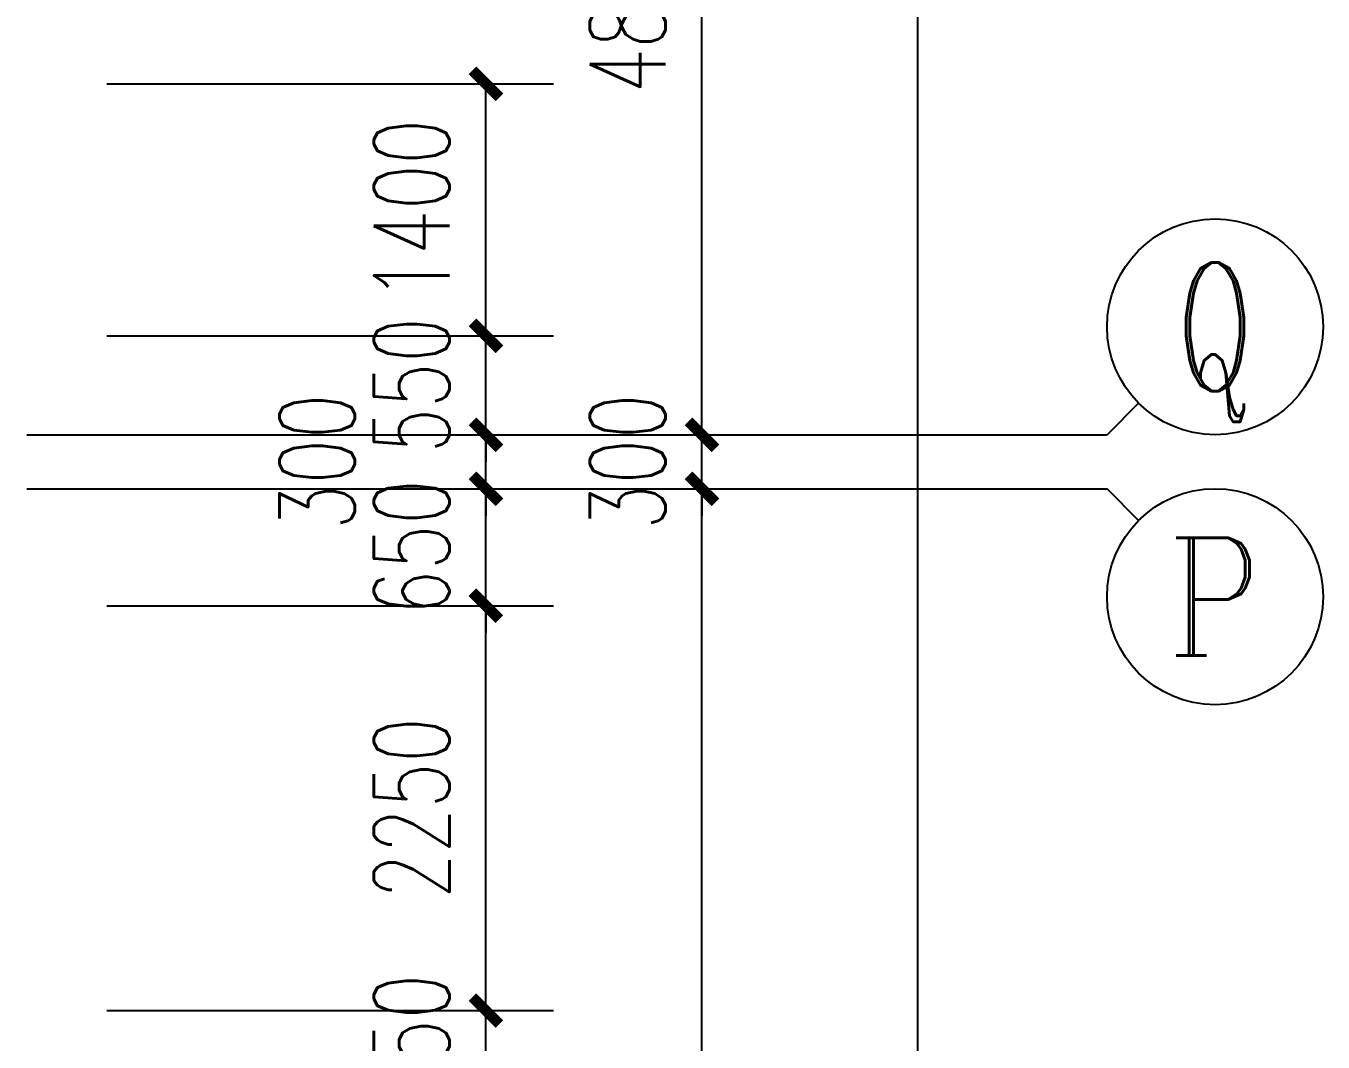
# Model space of a CAD drawing. Extents: x 0 to 2972856, y -1269770 to 0.
# Drawn here: x 2783851 to 2791056, y -1027731 to -1022084 of the extents above; entities that cross this region are included whole.
import ezdxf
from ezdxf.enums import TextEntityAlignment as Align

# ---------------------------------------------------------------- set-up
doc = ezdxf.new("R2010")
doc.units = 0
doc.header["$LTSCALE"] = 1000
doc.header["$PDSIZE"] = 50
doc.layers.add('1-建筑底图', color=8, linetype='Continuous')
doc.layers.add('AXIS_TEXT', color=7, linetype='Continuous')
doc.styles.add('_TCH_AXIS', font='COMPLEX', dxfattribs={"bigfont": 'GBCBIG'})
doc.styles.add('A_DIM_T3', font='SIMPLEX', dxfattribs={"width": 0.7, "bigfont": 'HZ'})
doc.styles.add('COMPLEX', font='COMPLEX')
doc.dimstyles.new('_TCH_ARCH&&150', dxfattribs={"dimtxt": 420, "dimasz": 150, "dimexe": 375, "dimexo": 450, "dimgap": 202.5, "dimtad": 1, "dimdec": 0, "dimzin": 0, "dimdsep": 46, "dimtxsty": 'A_DIM_T3', "dimblk": 'ARCHTICK', "dimcen": 0.09, "dimclrt": 7, "dimazin": 2, "dimtfac": 1, "dimtdec": 0, "dimtix": 1, "dimtmove": 2, "dimatfit": 3, "dimfxl": 150, "dimtolj": 1, "dimtzin": 0, "dimarcsym": 0})

# ---------------------------------------------------------------- blocks, each defined once
blk = doc.blocks.new('_ArchTick')
at = {"color": 0, "linetype": 'ByBlock', "const_width": 0.4}
blk.add_lwpolyline([(-0.5, -0.5), (0.5, 0.5)], dxfattribs=at)
blk = doc.blocks.new('*D205')
at = {"layer": '1-建筑底图', "color": 0, "lineweight": -2, "transparency": 16777216}
for p, q in [((108850, 77400), (113725, 77400)), ((113350, -2200), (113350, 77400)), ((108850, -2200), (113725, -2200))]:
    blk.add_line(p, q, dxfattribs=at)
at = {"layer": 'Defpoints', "color": 0, "transparency": 16777216}
for p in [(108400, 77400), (113350, 77400), (108400, -2200)]:
    blk.add_point(p, dxfattribs=at)
at = {"layer": '1-建筑底图', "color": 0, "lineweight": -2, "transparency": 16777216, "xscale": 150, "yscale": 150, "zscale": 150}
for p, rotation in [((113350, 77400), 90), ((113350, -2200), 270)]:
    blk.add_blockref('_ArchTick', p, dxfattribs=dict(at, rotation=rotation))
at = {"layer": '1-建筑底图', "color": 7, "transparency": 16777216, "insert": (112937.5, 37600), "char_height": 420, "attachment_point": 5, "rotation": 90, "style": 'A_DIM_T3'}
blk.add_mtext('\\A1;79600', dxfattribs=at)
blk = doc.blocks.new('*D216')
at = {"layer": '1-建筑底图', "color": 0, "lineweight": -2, "transparency": 16777216}
for p, q in [((108850, 65300), (112525, 65300)), ((112150, 57600), (112150, 65300)), ((108850, 57600), (112525, 57600))]:
    blk.add_line(p, q, dxfattribs=at)
at = {"layer": 'Defpoints', "color": 0, "transparency": 16777216}
for p in [(108400, 65300), (112150, 65300), (108400, 57600)]:
    blk.add_point(p, dxfattribs=at)
at = {"layer": '1-建筑底图', "color": 0, "lineweight": -2, "transparency": 16777216, "xscale": 150, "yscale": 150, "zscale": 150}
for p, rotation in [((112150, 65300), 90), ((112150, 57600), 270)]:
    blk.add_blockref('_ArchTick', p, dxfattribs=dict(at, rotation=rotation))
at = {"layer": '1-建筑底图', "color": 7, "transparency": 16777216, "insert": (111737.5, 61450), "char_height": 420, "attachment_point": 5, "rotation": 90, "style": 'A_DIM_T3'}
blk.add_mtext('\\A1;7700', dxfattribs=at)
blk = doc.blocks.new('*D217')
at = {"layer": '1-建筑底图', "color": 0, "lineweight": -2, "transparency": 16777216}
for p, q in [((112150, 65600), (112150, 65750)), ((108850, 65600), (112525, 65600)), ((112150, 65300), (112150, 65600)), ((108850, 65300), (112525, 65300)), ((112150, 65300), (112150, 65150))]:
    blk.add_line(p, q, dxfattribs=at)
at = {"layer": 'Defpoints', "color": 0, "transparency": 16777216}
for p in [(108400, 65600), (112150, 65600), (108400, 65300)]:
    blk.add_point(p, dxfattribs=at)
at = {"layer": '1-建筑底图', "color": 0, "lineweight": -2, "transparency": 16777216, "xscale": 150, "yscale": 150, "zscale": 150}
for p, rotation in [((112150, 65600), 270), ((112150, 65300), 90)]:
    blk.add_blockref('_ArchTick', p, dxfattribs=dict(at, rotation=rotation))
at = {"layer": '1-建筑底图', "color": 7, "transparency": 16777216, "insert": (111737.5, 65450), "char_height": 420, "attachment_point": 5, "rotation": 90, "style": 'A_DIM_T3'}
blk.add_mtext('\\A1;300', dxfattribs=at)
blk = doc.blocks.new('*D218')
at = {"layer": '1-建筑底图', "color": 0, "lineweight": -2, "transparency": 16777216}
for p, q in [((108850, 70400), (112525, 70400)), ((112150, 65600), (112150, 70400)), ((108850, 65600), (112525, 65600))]:
    blk.add_line(p, q, dxfattribs=at)
at = {"layer": 'Defpoints', "color": 0, "transparency": 16777216}
for p in [(108400, 70400), (112150, 70400), (108400, 65600)]:
    blk.add_point(p, dxfattribs=at)
at = {"layer": '1-建筑底图', "color": 0, "lineweight": -2, "transparency": 16777216, "xscale": 150, "yscale": 150, "zscale": 150}
for p, rotation in [((112150, 70400), 90), ((112150, 65600), 270)]:
    blk.add_blockref('_ArchTick', p, dxfattribs=dict(at, rotation=rotation))
at = {"layer": '1-建筑底图', "color": 7, "transparency": 16777216, "insert": (111737.5, 68000), "char_height": 420, "attachment_point": 5, "rotation": 90, "style": 'A_DIM_T3'}
blk.add_mtext('\\A1;4800', dxfattribs=at)
blk = doc.blocks.new('*D804')
at = {"layer": '1-建筑底图', "color": 0, "lineweight": -2, "transparency": 16777216}
for p, q in [((110950, 62400), (110950, 62550)), ((108845, 62400), (111325, 62400)), ((110950, 62050), (110950, 62400)), ((108845, 62050), (111325, 62050)), ((110950, 62050), (110950, 61900))]:
    blk.add_line(p, q, dxfattribs=at)
at = {"layer": 'Defpoints', "color": 0, "transparency": 16777216}
for p in [(108395, 62400), (110950, 62400), (108395, 62050)]:
    blk.add_point(p, dxfattribs=at)
at = {"layer": '1-建筑底图', "color": 0, "lineweight": -2, "transparency": 16777216, "xscale": 150, "yscale": 150, "zscale": 150}
for p, rotation in [((110950, 62400), 270), ((110950, 62050), 90)]:
    blk.add_blockref('_ArchTick', p, dxfattribs=dict(at, rotation=rotation))
at = {"layer": '1-建筑底图', "color": 7, "transparency": 16777216, "insert": (110537.5, 62225), "char_height": 420, "attachment_point": 5, "rotation": 90, "style": 'A_DIM_T3'}
blk.add_mtext('\\A1;350', dxfattribs=at)
blk = doc.blocks.new('*D805')
at = {"layer": '1-建筑底图', "color": 0, "lineweight": -2, "transparency": 16777216}
for p, q in [((108845, 64650), (111325, 64650)), ((110950, 62400), (110950, 64650)), ((108845, 62400), (111325, 62400))]:
    blk.add_line(p, q, dxfattribs=at)
at = {"layer": 'Defpoints', "color": 0, "transparency": 16777216}
for p in [(108395, 64650), (110950, 64650), (108395, 62400)]:
    blk.add_point(p, dxfattribs=at)
at = {"layer": '1-建筑底图', "color": 0, "lineweight": -2, "transparency": 16777216, "xscale": 150, "yscale": 150, "zscale": 150}
for p, rotation in [((110950, 64650), 90), ((110950, 62400), 270)]:
    blk.add_blockref('_ArchTick', p, dxfattribs=dict(at, rotation=rotation))
at = {"layer": '1-建筑底图', "color": 7, "transparency": 16777216, "insert": (110537.5, 63525), "char_height": 420, "attachment_point": 5, "rotation": 90, "style": 'A_DIM_T3'}
blk.add_mtext('\\A1;2250', dxfattribs=at)
blk = doc.blocks.new('*D806')
at = {"layer": '1-建筑底图', "color": 0, "lineweight": -2, "transparency": 16777216}
for p, q in [((110950, 65300), (110950, 65450)), ((108845, 65300), (111325, 65300)), ((110950, 64650), (110950, 65300)), ((108845, 64650), (111325, 64650)), ((110950, 64650), (110950, 64500))]:
    blk.add_line(p, q, dxfattribs=at)
at = {"layer": 'Defpoints', "color": 0, "transparency": 16777216}
for p in [(108395, 65300), (110950, 65300), (108395, 64650)]:
    blk.add_point(p, dxfattribs=at)
at = {"layer": '1-建筑底图', "color": 0, "lineweight": -2, "transparency": 16777216, "xscale": 150, "yscale": 150, "zscale": 150}
for p, rotation in [((110950, 65300), 270), ((110950, 64650), 90)]:
    blk.add_blockref('_ArchTick', p, dxfattribs=dict(at, rotation=rotation))
at = {"layer": '1-建筑底图', "color": 7, "transparency": 16777216, "insert": (110537.5, 64975), "char_height": 420, "attachment_point": 5, "rotation": 90, "style": 'A_DIM_T3'}
blk.add_mtext('\\A1;650', dxfattribs=at)
blk = doc.blocks.new('*D807')
at = {"layer": '1-建筑底图', "color": 0, "lineweight": -2, "transparency": 16777216}
for p, q in [((110950, 65600), (110950, 65750)), ((108845, 65600), (111325, 65600)), ((110950, 65300), (110950, 65600)), ((108845, 65300), (111325, 65300)), ((110950, 65300), (110950, 65150))]:
    blk.add_line(p, q, dxfattribs=at)
at = {"layer": 'Defpoints', "color": 0, "transparency": 16777216}
for p in [(108395, 65600), (110950, 65600), (108395, 65300)]:
    blk.add_point(p, dxfattribs=at)
at = {"layer": '1-建筑底图', "color": 0, "lineweight": -2, "transparency": 16777216, "xscale": 150, "yscale": 150, "zscale": 150}
for p, rotation in [((110950, 65600), 270), ((110950, 65300), 90)]:
    blk.add_blockref('_ArchTick', p, dxfattribs=dict(at, rotation=rotation))
at = {"layer": '1-建筑底图', "color": 7, "transparency": 16777216, "insert": (110012.5, 65450), "char_height": 420, "attachment_point": 5, "rotation": 90, "style": 'A_DIM_T3'}
blk.add_mtext('\\A1;300', dxfattribs=at)
blk = doc.blocks.new('*D808')
at = {"layer": '1-建筑底图', "color": 0, "lineweight": -2, "transparency": 16777216}
for p, q in [((110950, 66150), (110950, 66300)), ((108845, 66150), (111325, 66150)), ((110950, 65600), (110950, 66150)), ((108845, 65600), (111325, 65600)), ((110950, 65600), (110950, 65450))]:
    blk.add_line(p, q, dxfattribs=at)
at = {"layer": 'Defpoints', "color": 0, "transparency": 16777216}
for p in [(108395, 66150), (110950, 66150), (108395, 65600)]:
    blk.add_point(p, dxfattribs=at)
at = {"layer": '1-建筑底图', "color": 0, "lineweight": -2, "transparency": 16777216, "xscale": 150, "yscale": 150, "zscale": 150}
for p, rotation in [((110950, 66150), 270), ((110950, 65600), 90)]:
    blk.add_blockref('_ArchTick', p, dxfattribs=dict(at, rotation=rotation))
at = {"layer": '1-建筑底图', "color": 7, "transparency": 16777216, "insert": (110537.5, 65875), "char_height": 420, "attachment_point": 5, "rotation": 90, "style": 'A_DIM_T3'}
blk.add_mtext('\\A1;550', dxfattribs=at)
blk = doc.blocks.new('*D809')
at = {"layer": '1-建筑底图', "color": 0, "lineweight": -2, "transparency": 16777216}
for p, q in [((108845, 67550), (111325, 67550)), ((110950, 66150), (110950, 67550)), ((108845, 66150), (111325, 66150))]:
    blk.add_line(p, q, dxfattribs=at)
at = {"layer": 'Defpoints', "color": 0, "transparency": 16777216}
for p in [(108395, 67550), (110950, 67550), (108395, 66150)]:
    blk.add_point(p, dxfattribs=at)
at = {"layer": '1-建筑底图', "color": 0, "lineweight": -2, "transparency": 16777216, "xscale": 150, "yscale": 150, "zscale": 150}
for p, rotation in [((110950, 67550), 90), ((110950, 66150), 270)]:
    blk.add_blockref('_ArchTick', p, dxfattribs=dict(at, rotation=rotation))
at = {"layer": '1-建筑底图', "color": 7, "transparency": 16777216, "insert": (110537.5, 66850), "char_height": 420, "attachment_point": 5, "rotation": 90, "style": 'A_DIM_T3'}
blk.add_mtext('\\A1;1400', dxfattribs=at)
blk = doc.blocks.new('*D820')
at = {"layer": '1-建筑底图', "color": 0, "lineweight": -2, "transparency": 16777216}
for p, q in [((108850, 77400), (113725, 77400)), ((113350, -2200), (113350, 77400)), ((108850, -2200), (113725, -2200))]:
    blk.add_line(p, q, dxfattribs=at)
at = {"layer": 'Defpoints', "color": 0, "transparency": 16777216}
for p in [(108400, 77400), (113350, 77400), (108400, -2200)]:
    blk.add_point(p, dxfattribs=at)
at = {"layer": '1-建筑底图', "color": 0, "lineweight": -2, "transparency": 16777216, "xscale": 150, "yscale": 150, "zscale": 150}
for p, rotation in [((113350, 77400), 90), ((113350, -2200), 270)]:
    blk.add_blockref('_ArchTick', p, dxfattribs=dict(at, rotation=rotation))
at = {"layer": '1-建筑底图', "color": 7, "transparency": 16777216, "insert": (112937.5, 37600), "char_height": 420, "attachment_point": 5, "rotation": 90, "style": 'A_DIM_T3'}
blk.add_mtext('\\A1;79600', dxfattribs=at)
blk = doc.blocks.new('*D831')
at = {"layer": '1-建筑底图', "color": 0, "lineweight": -2, "transparency": 16777216}
for p, q in [((108850, 65300), (112525, 65300)), ((112150, 57600), (112150, 65300)), ((108850, 57600), (112525, 57600))]:
    blk.add_line(p, q, dxfattribs=at)
at = {"layer": 'Defpoints', "color": 0, "transparency": 16777216}
for p in [(108400, 65300), (112150, 65300), (108400, 57600)]:
    blk.add_point(p, dxfattribs=at)
at = {"layer": '1-建筑底图', "color": 0, "lineweight": -2, "transparency": 16777216, "xscale": 150, "yscale": 150, "zscale": 150}
for p, rotation in [((112150, 65300), 90), ((112150, 57600), 270)]:
    blk.add_blockref('_ArchTick', p, dxfattribs=dict(at, rotation=rotation))
at = {"layer": '1-建筑底图', "color": 7, "transparency": 16777216, "insert": (111737.5, 61450), "char_height": 420, "attachment_point": 5, "rotation": 90, "style": 'A_DIM_T3'}
blk.add_mtext('\\A1;7700', dxfattribs=at)
blk = doc.blocks.new('*D832')
at = {"layer": '1-建筑底图', "color": 0, "lineweight": -2, "transparency": 16777216}
for p, q in [((112150, 65600), (112150, 65750)), ((108850, 65600), (112525, 65600)), ((112150, 65300), (112150, 65600)), ((108850, 65300), (112525, 65300)), ((112150, 65300), (112150, 65150))]:
    blk.add_line(p, q, dxfattribs=at)
at = {"layer": 'Defpoints', "color": 0, "transparency": 16777216}
for p in [(108400, 65600), (112150, 65600), (108400, 65300)]:
    blk.add_point(p, dxfattribs=at)
at = {"layer": '1-建筑底图', "color": 0, "lineweight": -2, "transparency": 16777216, "xscale": 150, "yscale": 150, "zscale": 150}
for p, rotation in [((112150, 65600), 270), ((112150, 65300), 90)]:
    blk.add_blockref('_ArchTick', p, dxfattribs=dict(at, rotation=rotation))
at = {"layer": '1-建筑底图', "color": 7, "transparency": 16777216, "insert": (111737.5, 65450), "char_height": 420, "attachment_point": 5, "rotation": 90, "style": 'A_DIM_T3'}
blk.add_mtext('\\A1;300', dxfattribs=at)
blk = doc.blocks.new('*D833')
at = {"layer": '1-建筑底图', "color": 0, "lineweight": -2, "transparency": 16777216}
for p, q in [((108850, 70400), (112525, 70400)), ((112150, 65600), (112150, 70400)), ((108850, 65600), (112525, 65600))]:
    blk.add_line(p, q, dxfattribs=at)
at = {"layer": 'Defpoints', "color": 0, "transparency": 16777216}
for p in [(108400, 70400), (112150, 70400), (108400, 65600)]:
    blk.add_point(p, dxfattribs=at)
at = {"layer": '1-建筑底图', "color": 0, "lineweight": -2, "transparency": 16777216, "xscale": 150, "yscale": 150, "zscale": 150}
for p, rotation in [((112150, 70400), 90), ((112150, 65600), 270)]:
    blk.add_blockref('_ArchTick', p, dxfattribs=dict(at, rotation=rotation))
at = {"layer": '1-建筑底图', "color": 7, "transparency": 16777216, "insert": (111737.5, 68000), "char_height": 420, "attachment_point": 5, "rotation": 90, "style": 'A_DIM_T3'}
blk.add_mtext('\\A1;4800', dxfattribs=at)
blk = doc.blocks.new('*D1111')
at = {"layer": '1-建筑底图', "color": 0, "lineweight": -2, "transparency": 16777216}
for p, q in [((110950, 62400), (110950, 62550)), ((108845, 62400), (111325, 62400)), ((110950, 62050), (110950, 62400)), ((108845, 62050), (111325, 62050)), ((110950, 62050), (110950, 61900))]:
    blk.add_line(p, q, dxfattribs=at)
at = {"layer": 'Defpoints', "color": 0, "transparency": 16777216}
for p in [(108395, 62400), (110950, 62400), (108395, 62050)]:
    blk.add_point(p, dxfattribs=at)
at = {"layer": '1-建筑底图', "color": 0, "lineweight": -2, "transparency": 16777216, "xscale": 150, "yscale": 150, "zscale": 150}
for p, rotation in [((110950, 62400), 270), ((110950, 62050), 90)]:
    blk.add_blockref('_ArchTick', p, dxfattribs=dict(at, rotation=rotation))
at = {"layer": '1-建筑底图', "color": 7, "transparency": 16777216, "insert": (110537.5, 62225), "char_height": 420, "attachment_point": 5, "rotation": 90, "style": 'A_DIM_T3'}
blk.add_mtext('\\A1;350', dxfattribs=at)
blk = doc.blocks.new('*D1112')
at = {"layer": '1-建筑底图', "color": 0, "lineweight": -2, "transparency": 16777216}
for p, q in [((108845, 64650), (111325, 64650)), ((110950, 62400), (110950, 64650)), ((108845, 62400), (111325, 62400))]:
    blk.add_line(p, q, dxfattribs=at)
at = {"layer": 'Defpoints', "color": 0, "transparency": 16777216}
for p in [(108395, 64650), (110950, 64650), (108395, 62400)]:
    blk.add_point(p, dxfattribs=at)
at = {"layer": '1-建筑底图', "color": 0, "lineweight": -2, "transparency": 16777216, "xscale": 150, "yscale": 150, "zscale": 150}
for p, rotation in [((110950, 64650), 90), ((110950, 62400), 270)]:
    blk.add_blockref('_ArchTick', p, dxfattribs=dict(at, rotation=rotation))
at = {"layer": '1-建筑底图', "color": 7, "transparency": 16777216, "insert": (110537.5, 63525), "char_height": 420, "attachment_point": 5, "rotation": 90, "style": 'A_DIM_T3'}
blk.add_mtext('\\A1;2250', dxfattribs=at)
blk = doc.blocks.new('*D1113')
at = {"layer": '1-建筑底图', "color": 0, "lineweight": -2, "transparency": 16777216}
for p, q in [((110950, 65300), (110950, 65450)), ((108845, 65300), (111325, 65300)), ((110950, 64650), (110950, 65300)), ((108845, 64650), (111325, 64650)), ((110950, 64650), (110950, 64500))]:
    blk.add_line(p, q, dxfattribs=at)
at = {"layer": 'Defpoints', "color": 0, "transparency": 16777216}
for p in [(108395, 65300), (110950, 65300), (108395, 64650)]:
    blk.add_point(p, dxfattribs=at)
at = {"layer": '1-建筑底图', "color": 0, "lineweight": -2, "transparency": 16777216, "xscale": 150, "yscale": 150, "zscale": 150}
for p, rotation in [((110950, 65300), 270), ((110950, 64650), 90)]:
    blk.add_blockref('_ArchTick', p, dxfattribs=dict(at, rotation=rotation))
at = {"layer": '1-建筑底图', "color": 7, "transparency": 16777216, "insert": (110537.5, 64975), "char_height": 420, "attachment_point": 5, "rotation": 90, "style": 'A_DIM_T3'}
blk.add_mtext('\\A1;650', dxfattribs=at)
blk = doc.blocks.new('*D1114')
at = {"layer": '1-建筑底图', "color": 0, "lineweight": -2, "transparency": 16777216}
for p, q in [((110950, 65600), (110950, 65750)), ((108845, 65600), (111325, 65600)), ((110950, 65300), (110950, 65600)), ((108845, 65300), (111325, 65300)), ((110950, 65300), (110950, 65150))]:
    blk.add_line(p, q, dxfattribs=at)
at = {"layer": 'Defpoints', "color": 0, "transparency": 16777216}
for p in [(108395, 65600), (110950, 65600), (108395, 65300)]:
    blk.add_point(p, dxfattribs=at)
at = {"layer": '1-建筑底图', "color": 0, "lineweight": -2, "transparency": 16777216, "xscale": 150, "yscale": 150, "zscale": 150}
for p, rotation in [((110950, 65600), 270), ((110950, 65300), 90)]:
    blk.add_blockref('_ArchTick', p, dxfattribs=dict(at, rotation=rotation))
at = {"layer": '1-建筑底图', "color": 7, "transparency": 16777216, "insert": (110012.5, 65450), "char_height": 420, "attachment_point": 5, "rotation": 90, "style": 'A_DIM_T3'}
blk.add_mtext('\\A1;300', dxfattribs=at)
blk = doc.blocks.new('*D1115')
at = {"layer": '1-建筑底图', "color": 0, "lineweight": -2, "transparency": 16777216}
for p, q in [((110950, 66150), (110950, 66300)), ((108845, 66150), (111325, 66150)), ((110950, 65600), (110950, 66150)), ((108845, 65600), (111325, 65600)), ((110950, 65600), (110950, 65450))]:
    blk.add_line(p, q, dxfattribs=at)
at = {"layer": 'Defpoints', "color": 0, "transparency": 16777216}
for p in [(108395, 66150), (110950, 66150), (108395, 65600)]:
    blk.add_point(p, dxfattribs=at)
at = {"layer": '1-建筑底图', "color": 0, "lineweight": -2, "transparency": 16777216, "xscale": 150, "yscale": 150, "zscale": 150}
for p, rotation in [((110950, 66150), 270), ((110950, 65600), 90)]:
    blk.add_blockref('_ArchTick', p, dxfattribs=dict(at, rotation=rotation))
at = {"layer": '1-建筑底图', "color": 7, "transparency": 16777216, "insert": (110537.5, 65875), "char_height": 420, "attachment_point": 5, "rotation": 90, "style": 'A_DIM_T3'}
blk.add_mtext('\\A1;550', dxfattribs=at)
blk = doc.blocks.new('*D1116')
at = {"layer": '1-建筑底图', "color": 0, "lineweight": -2, "transparency": 16777216}
for p, q in [((108845, 67550), (111325, 67550)), ((110950, 66150), (110950, 67550)), ((108845, 66150), (111325, 66150))]:
    blk.add_line(p, q, dxfattribs=at)
at = {"layer": 'Defpoints', "color": 0, "transparency": 16777216}
for p in [(108395, 67550), (110950, 67550), (108395, 66150)]:
    blk.add_point(p, dxfattribs=at)
at = {"layer": '1-建筑底图', "color": 0, "lineweight": -2, "transparency": 16777216, "xscale": 150, "yscale": 150, "zscale": 150}
for p, rotation in [((110950, 67550), 90), ((110950, 66150), 270)]:
    blk.add_blockref('_ArchTick', p, dxfattribs=dict(at, rotation=rotation))
at = {"layer": '1-建筑底图', "color": 7, "transparency": 16777216, "insert": (110537.5, 66850), "char_height": 420, "attachment_point": 5, "rotation": 90, "style": 'A_DIM_T3'}
blk.add_mtext('\\A1;1400', dxfattribs=at)
blk = doc.blocks.new('_AXISO')
blk.add_circle((0, 0), 0.5)
at = {"layer": 'AXIS_TEXT', "style": 'COMPLEX', "width": 1.041667}
blk.add_attdef('A', text='', height=0.56, dxfattribs=at).set_placement((-0.25, -0.28), (0.25, -0.28), align=Align.FIT)
blk = doc.blocks.new('*D423')
at = {"layer": '1-建筑底图', "color": 0, "lineweight": -2, "transparency": 16777216}
for p, q in [((108850, 77400), (113725, 77400)), ((113350, -2200), (113350, 77400)), ((108850, -2200), (113725, -2200))]:
    blk.add_line(p, q, dxfattribs=at)
at = {"layer": 'Defpoints', "color": 0, "transparency": 16777216}
for p in [(108400, 77400), (113350, 77400), (108400, -2200)]:
    blk.add_point(p, dxfattribs=at)
at = {"layer": '1-建筑底图', "color": 0, "lineweight": -2, "transparency": 16777216, "xscale": 150, "yscale": 150, "zscale": 150}
for p, rotation in [((113350, 77400), 90), ((113350, -2200), 270)]:
    blk.add_blockref('_ArchTick', p, dxfattribs=dict(at, rotation=rotation))
at = {"layer": '1-建筑底图', "color": 7, "transparency": 16777216, "insert": (112937.5, 37600), "char_height": 420, "attachment_point": 5, "rotation": 90, "style": 'A_DIM_T3'}
blk.add_mtext('\\A1;79600', dxfattribs=at)
blk = doc.blocks.new('*D434')
at = {"layer": '1-建筑底图', "color": 0, "lineweight": -2, "transparency": 16777216}
for p, q in [((108850, 65300), (112525, 65300)), ((112150, 57600), (112150, 65300)), ((108850, 57600), (112525, 57600))]:
    blk.add_line(p, q, dxfattribs=at)
at = {"layer": 'Defpoints', "color": 0, "transparency": 16777216}
for p in [(108400, 65300), (112150, 65300), (108400, 57600)]:
    blk.add_point(p, dxfattribs=at)
at = {"layer": '1-建筑底图', "color": 0, "lineweight": -2, "transparency": 16777216, "xscale": 150, "yscale": 150, "zscale": 150}
for p, rotation in [((112150, 65300), 90), ((112150, 57600), 270)]:
    blk.add_blockref('_ArchTick', p, dxfattribs=dict(at, rotation=rotation))
at = {"layer": '1-建筑底图', "color": 7, "transparency": 16777216, "insert": (111737.5, 61450), "char_height": 420, "attachment_point": 5, "rotation": 90, "style": 'A_DIM_T3'}
blk.add_mtext('\\A1;7700', dxfattribs=at)
blk = doc.blocks.new('*D435')
at = {"layer": '1-建筑底图', "color": 0, "lineweight": -2, "transparency": 16777216}
for p, q in [((112150, 65600), (112150, 65750)), ((108850, 65600), (112525, 65600)), ((112150, 65300), (112150, 65600)), ((108850, 65300), (112525, 65300)), ((112150, 65300), (112150, 65150))]:
    blk.add_line(p, q, dxfattribs=at)
at = {"layer": 'Defpoints', "color": 0, "transparency": 16777216}
for p in [(108400, 65600), (112150, 65600), (108400, 65300)]:
    blk.add_point(p, dxfattribs=at)
at = {"layer": '1-建筑底图', "color": 0, "lineweight": -2, "transparency": 16777216, "xscale": 150, "yscale": 150, "zscale": 150}
for p, rotation in [((112150, 65600), 270), ((112150, 65300), 90)]:
    blk.add_blockref('_ArchTick', p, dxfattribs=dict(at, rotation=rotation))
at = {"layer": '1-建筑底图', "color": 7, "transparency": 16777216, "insert": (111737.5, 65450), "char_height": 420, "attachment_point": 5, "rotation": 90, "style": 'A_DIM_T3'}
blk.add_mtext('\\A1;300', dxfattribs=at)
blk = doc.blocks.new('*D436')
at = {"layer": '1-建筑底图', "color": 0, "lineweight": -2, "transparency": 16777216}
for p, q in [((108850, 70400), (112525, 70400)), ((112150, 65600), (112150, 70400)), ((108850, 65600), (112525, 65600))]:
    blk.add_line(p, q, dxfattribs=at)
at = {"layer": 'Defpoints', "color": 0, "transparency": 16777216}
for p in [(108400, 70400), (112150, 70400), (108400, 65600)]:
    blk.add_point(p, dxfattribs=at)
at = {"layer": '1-建筑底图', "color": 0, "lineweight": -2, "transparency": 16777216, "xscale": 150, "yscale": 150, "zscale": 150}
for p, rotation in [((112150, 70400), 90), ((112150, 65600), 270)]:
    blk.add_blockref('_ArchTick', p, dxfattribs=dict(at, rotation=rotation))
at = {"layer": '1-建筑底图', "color": 7, "transparency": 16777216, "insert": (111737.5, 68000), "char_height": 420, "attachment_point": 5, "rotation": 90, "style": 'A_DIM_T3'}
blk.add_mtext('\\A1;4800', dxfattribs=at)
blk = doc.blocks.new('*D714')
at = {"layer": '1-建筑底图', "color": 0, "lineweight": -2, "transparency": 16777216}
for p, q in [((110950, 62400), (110950, 62550)), ((108845, 62400), (111325, 62400)), ((110950, 62050), (110950, 62400)), ((108845, 62050), (111325, 62050)), ((110950, 62050), (110950, 61900))]:
    blk.add_line(p, q, dxfattribs=at)
at = {"layer": 'Defpoints', "color": 0, "transparency": 16777216}
for p in [(108395, 62400), (110950, 62400), (108395, 62050)]:
    blk.add_point(p, dxfattribs=at)
at = {"layer": '1-建筑底图', "color": 0, "lineweight": -2, "transparency": 16777216, "xscale": 150, "yscale": 150, "zscale": 150}
for p, rotation in [((110950, 62400), 270), ((110950, 62050), 90)]:
    blk.add_blockref('_ArchTick', p, dxfattribs=dict(at, rotation=rotation))
at = {"layer": '1-建筑底图', "color": 7, "transparency": 16777216, "insert": (110537.5, 62225), "char_height": 420, "attachment_point": 5, "rotation": 90, "style": 'A_DIM_T3'}
blk.add_mtext('\\A1;350', dxfattribs=at)
blk = doc.blocks.new('*D715')
at = {"layer": '1-建筑底图', "color": 0, "lineweight": -2, "transparency": 16777216}
for p, q in [((108845, 64650), (111325, 64650)), ((110950, 62400), (110950, 64650)), ((108845, 62400), (111325, 62400))]:
    blk.add_line(p, q, dxfattribs=at)
at = {"layer": 'Defpoints', "color": 0, "transparency": 16777216}
for p in [(108395, 64650), (110950, 64650), (108395, 62400)]:
    blk.add_point(p, dxfattribs=at)
at = {"layer": '1-建筑底图', "color": 0, "lineweight": -2, "transparency": 16777216, "xscale": 150, "yscale": 150, "zscale": 150}
for p, rotation in [((110950, 64650), 90), ((110950, 62400), 270)]:
    blk.add_blockref('_ArchTick', p, dxfattribs=dict(at, rotation=rotation))
at = {"layer": '1-建筑底图', "color": 7, "transparency": 16777216, "insert": (110537.5, 63525), "char_height": 420, "attachment_point": 5, "rotation": 90, "style": 'A_DIM_T3'}
blk.add_mtext('\\A1;2250', dxfattribs=at)
blk = doc.blocks.new('*D716')
at = {"layer": '1-建筑底图', "color": 0, "lineweight": -2, "transparency": 16777216}
for p, q in [((110950, 65300), (110950, 65450)), ((108845, 65300), (111325, 65300)), ((110950, 64650), (110950, 65300)), ((108845, 64650), (111325, 64650)), ((110950, 64650), (110950, 64500))]:
    blk.add_line(p, q, dxfattribs=at)
at = {"layer": 'Defpoints', "color": 0, "transparency": 16777216}
for p in [(108395, 65300), (110950, 65300), (108395, 64650)]:
    blk.add_point(p, dxfattribs=at)
at = {"layer": '1-建筑底图', "color": 0, "lineweight": -2, "transparency": 16777216, "xscale": 150, "yscale": 150, "zscale": 150}
for p, rotation in [((110950, 65300), 270), ((110950, 64650), 90)]:
    blk.add_blockref('_ArchTick', p, dxfattribs=dict(at, rotation=rotation))
at = {"layer": '1-建筑底图', "color": 7, "transparency": 16777216, "insert": (110537.5, 64975), "char_height": 420, "attachment_point": 5, "rotation": 90, "style": 'A_DIM_T3'}
blk.add_mtext('\\A1;650', dxfattribs=at)
blk = doc.blocks.new('*D717')
at = {"layer": '1-建筑底图', "color": 0, "lineweight": -2, "transparency": 16777216}
for p, q in [((110950, 65600), (110950, 65750)), ((108845, 65600), (111325, 65600)), ((110950, 65300), (110950, 65600)), ((108845, 65300), (111325, 65300)), ((110950, 65300), (110950, 65150))]:
    blk.add_line(p, q, dxfattribs=at)
at = {"layer": 'Defpoints', "color": 0, "transparency": 16777216}
for p in [(108395, 65600), (110950, 65600), (108395, 65300)]:
    blk.add_point(p, dxfattribs=at)
at = {"layer": '1-建筑底图', "color": 0, "lineweight": -2, "transparency": 16777216, "xscale": 150, "yscale": 150, "zscale": 150}
for p, rotation in [((110950, 65600), 270), ((110950, 65300), 90)]:
    blk.add_blockref('_ArchTick', p, dxfattribs=dict(at, rotation=rotation))
at = {"layer": '1-建筑底图', "color": 7, "transparency": 16777216, "insert": (110012.5, 65450), "char_height": 420, "attachment_point": 5, "rotation": 90, "style": 'A_DIM_T3'}
blk.add_mtext('\\A1;300', dxfattribs=at)
blk = doc.blocks.new('*D718')
at = {"layer": '1-建筑底图', "color": 0, "lineweight": -2, "transparency": 16777216}
for p, q in [((110950, 66150), (110950, 66300)), ((108845, 66150), (111325, 66150)), ((110950, 65600), (110950, 66150)), ((108845, 65600), (111325, 65600)), ((110950, 65600), (110950, 65450))]:
    blk.add_line(p, q, dxfattribs=at)
at = {"layer": 'Defpoints', "color": 0, "transparency": 16777216}
for p in [(108395, 66150), (110950, 66150), (108395, 65600)]:
    blk.add_point(p, dxfattribs=at)
at = {"layer": '1-建筑底图', "color": 0, "lineweight": -2, "transparency": 16777216, "xscale": 150, "yscale": 150, "zscale": 150}
for p, rotation in [((110950, 66150), 270), ((110950, 65600), 90)]:
    blk.add_blockref('_ArchTick', p, dxfattribs=dict(at, rotation=rotation))
at = {"layer": '1-建筑底图', "color": 7, "transparency": 16777216, "insert": (110537.5, 65875), "char_height": 420, "attachment_point": 5, "rotation": 90, "style": 'A_DIM_T3'}
blk.add_mtext('\\A1;550', dxfattribs=at)
blk = doc.blocks.new('*D719')
at = {"layer": '1-建筑底图', "color": 0, "lineweight": -2, "transparency": 16777216}
for p, q in [((108845, 67550), (111325, 67550)), ((110950, 66150), (110950, 67550)), ((108845, 66150), (111325, 66150))]:
    blk.add_line(p, q, dxfattribs=at)
at = {"layer": 'Defpoints', "color": 0, "transparency": 16777216}
for p in [(108395, 67550), (110950, 67550), (108395, 66150)]:
    blk.add_point(p, dxfattribs=at)
at = {"layer": '1-建筑底图', "color": 0, "lineweight": -2, "transparency": 16777216, "xscale": 150, "yscale": 150, "zscale": 150}
for p, rotation in [((110950, 67550), 90), ((110950, 66150), 270)]:
    blk.add_blockref('_ArchTick', p, dxfattribs=dict(at, rotation=rotation))
at = {"layer": '1-建筑底图', "color": 7, "transparency": 16777216, "insert": (110537.5, 66850), "char_height": 420, "attachment_point": 5, "rotation": 90, "style": 'A_DIM_T3'}
blk.add_mtext('\\A1;1400', dxfattribs=at)
blk = doc.blocks.new('1-二层建筑底图')
at = {"layer": '1-建筑底图'}
for p, q in [((114575.7, 65775.7), (114400, 65600)), ((108400, 65600), (114400, 65600)), ((108400, 65300), (114400, 65300)), ((114575.7, 65124.3), (114400, 65300))]:
    blk.add_line(p, q, dxfattribs=at)
ref = blk.add_blockref('_AXISO', (115000, 66200), dxfattribs=dict(at, xscale=1200, yscale=1200, zscale=1200))
ref.add_attrib('A', 'Q', dxfattribs={"layer": 'AXIS_TEXT', "height": 715.4, "style": '_TCH_AXIS', "width": 0.807692}).set_placement((114779.9, 65842.3), (115220.1, 65842.3), align=Align.FIT)
ref = blk.add_blockref('_AXISO', (115000, 64700), dxfattribs=dict(at, xscale=1200, yscale=1200, zscale=1200))
ref.add_attrib('A', 'P', dxfattribs={"layer": 'AXIS_TEXT', "height": 652.9, "style": '_TCH_AXIS'}).set_placement((114735.7, 64373.6), (115264.3, 64373.6), align=Align.FIT)
for p1, p2, distance, picture, middle in [((108400, -2200), (108400, 77400), -4950, '*D205', (112937.5, 37600)), ((108400, -2200), (108400, 77400), -4950, '*D820', (112937.5, 37600)), ((108400, -2200), (108400, 77400), -4950, '*D423', (112937.5, 37600)), ((108400, 65600), (108400, 70400), -3750, '*D218', (111737.5, 68000)), ((108400, 65600), (108400, 70400), -3750, '*D833', (111737.5, 68000)), ((108400, 65600), (108400, 70400), -3750, '*D436', (111737.5, 68000)), ((108395, 66150), (108395, 67550), -2555, '*D809', (110537.5, 66850)), ((108395, 66150), (108395, 67550), -2555, '*D1116', (110537.5, 66850)), ((108395, 66150), (108395, 67550), -2555, '*D719', (110537.5, 66850)), ((108395, 65600), (108395, 66150), -2555, '*D808', (110537.5, 65875)), ((108395, 65600), (108395, 66150), -2555, '*D1115', (110537.5, 65875)), ((108395, 65600), (108395, 66150), -2555, '*D718', (110537.5, 65875)), ((108400, 65300), (108400, 65600), -3750, '*D217', (111737.5, 65450)), ((108400, 65300), (108400, 65600), -3750, '*D832', (111737.5, 65450)), ((108400, 65300), (108400, 65600), -3750, '*D435', (111737.5, 65450)), ((108395, 64650), (108395, 65300), -2555, '*D806', (110537.5, 64975)), ((108395, 64650), (108395, 65300), -2555, '*D1113', (110537.5, 64975)), ((108395, 64650), (108395, 65300), -2555, '*D716', (110537.5, 64975)), ((108400, 57600), (108400, 65300), -3750, '*D216', (111737.5, 61450)), ((108400, 57600), (108400, 65300), -3750, '*D831', (111737.5, 61450)), ((108400, 57600), (108400, 65300), -3750, '*D434', (111737.5, 61450)), ((108395, 62400), (108395, 64650), -2555, '*D805', (110537.5, 63525)), ((108395, 62400), (108395, 64650), -2555, '*D1112', (110537.5, 63525)), ((108395, 62400), (108395, 64650), -2555, '*D715', (110537.5, 63525)), ((108395, 62050), (108395, 62400), -2555, '*D804', (110537.5, 62225)), ((108395, 62050), (108395, 62400), -2555, '*D1111', (110537.5, 62225)), ((108395, 62050), (108395, 62400), -2555, '*D714', (110537.5, 62225))]:
    dim = blk.add_aligned_dim(p1=p1, p2=p2, distance=distance, dimstyle='_TCH_ARCH&&150', dxfattribs=at)
    dim.commit()
    dim.dimension.update_dxf_attribs({"geometry": picture, "text_midpoint": middle})
for picture in ['*D807', '*D1114', '*D717']:
    dim = blk.add_linear_dim(base=(110950, 65600), p1=(108395, 65300), p2=(108395, 65600), angle=90, dimstyle='_TCH_ARCH&&150', dxfattribs=at)
    dim.commit()
    dim.dimension.update_dxf_attribs({"geometry": picture, "text_midpoint": (110012.5, 65450), "dimtype": 161})

msp = doc.modelspace()

# ---------------------------------------------------------------- block references
at = {"layer": '1-建筑底图', "linetype": 'ByBlock'}
msp.add_blockref('1-二层建筑底图', (2675455.9, -1089955.7), dxfattribs=at)
msp.add_blockref('1-二层建筑底图', (2675455.9, -1089955.7), dxfattribs=at)

doc.saveas('drawing.dxf')
